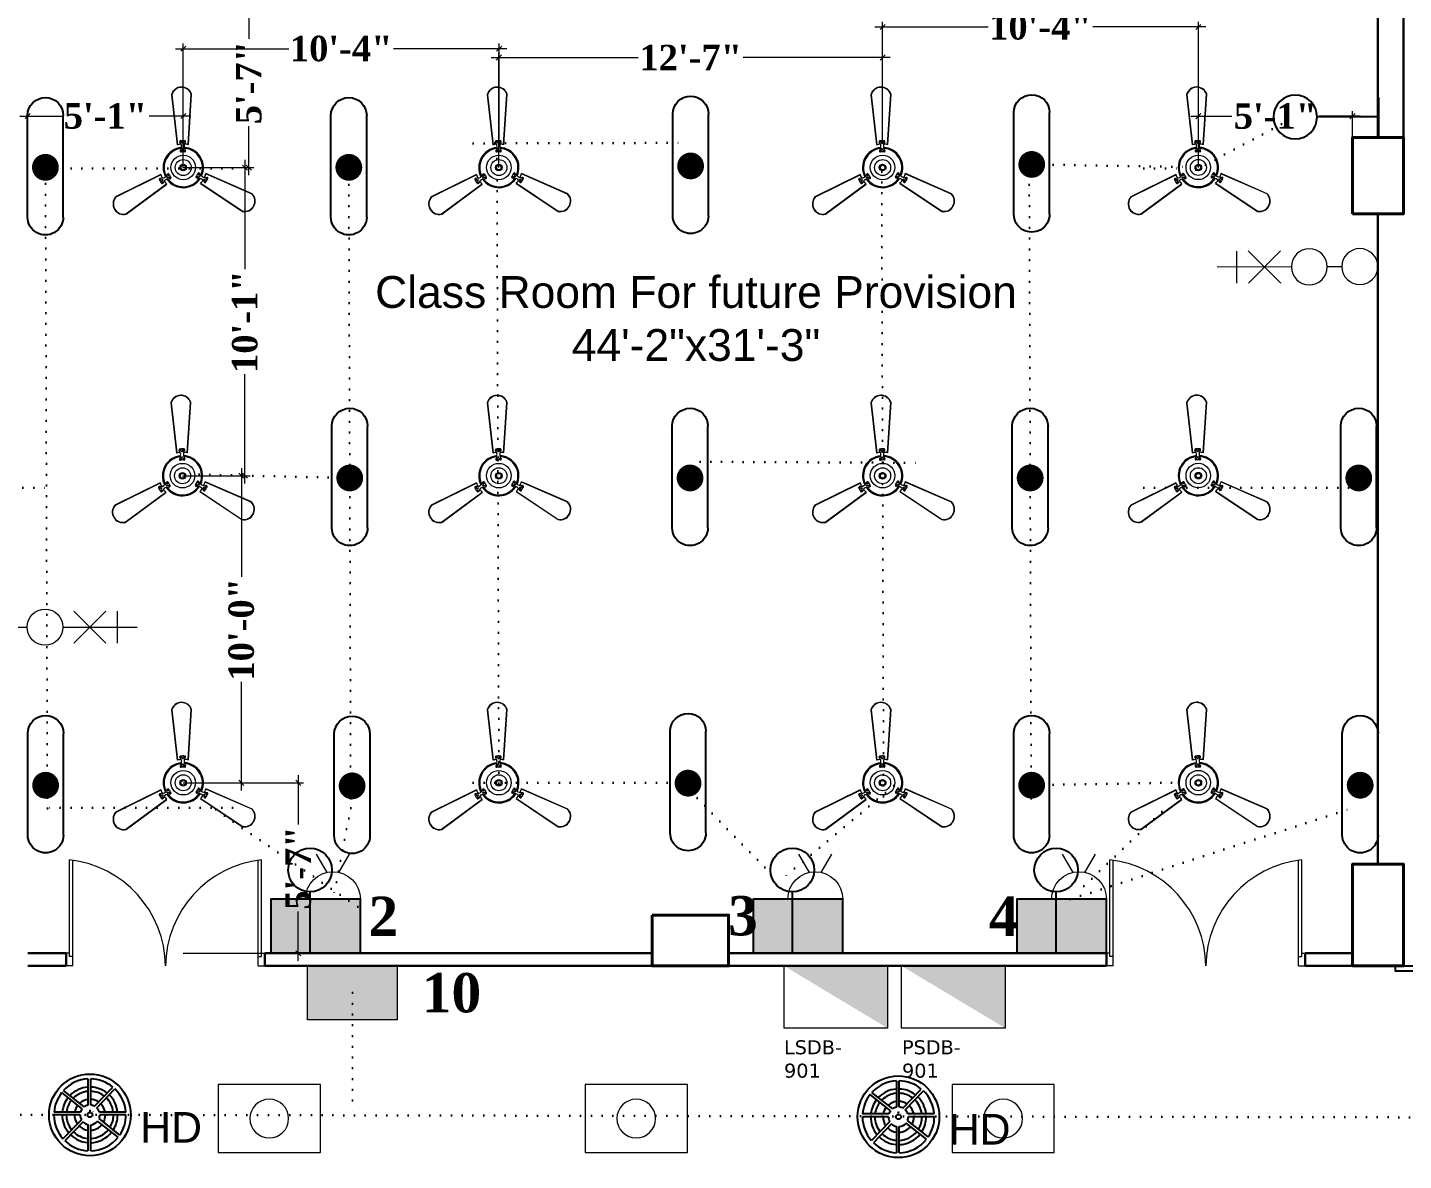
# Model space of a CAD drawing. Header units: inches. Extents: x -12 to 20935469, y -1604 to 24729220.
# Drawn here: x 20824242 to 20824782, y 24643603 to 24644047 of the extents above; entities that cross this region are included whole.
import ezdxf

# ---------------------------------------------------------------- set-up
doc = ezdxf.new("R2010")
doc.units = ezdxf.units.IN
doc.header["$LTSCALE"] = 0.03
doc.header["$MEASUREMENT"] = 0
doc.header["$PDMODE"] = 32
doc.header["$PDSIZE"] = 15
doc.linetypes.add('ACAD_ISO02W100', pattern=[15, 12, -3])
doc.linetypes.add('DOT', pattern=[0.25, 0, -0.25])
for name, color, linetype, lineweight in [('0-elect.fixture-3 fan', 200, 'Continuous', 20), ('2', 7, 'Continuous', 9), ('CL BOX', 90, 'ACAD_ISO02W100', 0), ('column', 1, 'Continuous', 40), ('Dimiention', 75, 'Continuous', 18), ('Door', 7, 'Continuous', 18), ('E-CF', 4, 'Continuous', 30), ('line', 7, 'Continuous', 9), ('Main Wall', 7, 'Continuous', 30), ('TU TEXT', 251, 'Continuous', 13)]:
    doc.layers.add(name, color=color, linetype=linetype, lineweight=lineweight)
for name, color, linetype in [('DIM TEXT 2025', 7, 'Continuous'), ('H', 154, 'Continuous'), ('heat detactor', 8, 'Continuous'), ('SB TEXT', 215, 'DOT'), ('TEXT', 7, 'Continuous'), ('w', 188, 'DOT')]:
    doc.layers.add(name, color=color, linetype=linetype)
doc.styles.add('2', font='swisscl.ttf')
doc.styles.add('RomanS', font='arial.ttf', dxfattribs={"height": 12})
doc.styles.get("Standard").update_dxf_attribs({"font": 'timesbd.ttf'})
doc.dimstyles.new('arch grid', dxfattribs={"dimtxt": 250, "dimasz": 100, "dimexe": 10, "dimexo": 10, "dimgap": 0.09, "dimtad": 0, "dimdec": 0, "dimzin": 0, "dimdsep": 46, "dimtxsty": 'Standard', "dimblk": 'DOT', "dimcen": 50, "dimdle": 50, "dimclrd": 256, "dimclre": 256, "dimadec": 0, "dimazin": 0, "dimtfac": 1, "dimtdec": 0, "dimtofl": 0, "dimtmove": 0, "dimatfit": 3, "dimldrblk": 'DOT', "dimfxl": 200, "dimfxlon": 1, "dimtolj": 1, "dimtzin": 0, "dimlwd": -1, "dimlwe": -1, "dimarcsym": 1})
doc.dimstyles.new('Standard 8', dxfattribs={"dimtxt": 7, "dimasz": 2, "dimexe": 2, "dimexo": 2, "dimgap": 2, "dimtad": 0, "dimdec": 0, "dimzin": 3, "dimdsep": 46, "dimlunit": 4, "dimtxsty": 'Standard', "dimblk": 'OBLIQUE', "dimcen": 3, "dimdle": 3, "dimclrd": 256, "dimclre": 256, "dimclrt": 256, "dimadec": 0, "dimazin": 0, "dimtfac": 1, "dimtdec": 0, "dimtix": 1, "dimtofl": 0, "dimtmove": 0, "dimatfit": 0, "dimldrblk": 'OBLIQUE', "dimfxl": 1, "dimtolj": 1, "dimtzin": 0, "dimlwd": -1, "dimlwe": -1, "dimarcsym": 0})

# ---------------------------------------------------------------- blocks, each defined once
blk = doc.blocks.new('E-CF')
at = {"layer": '0-elect.fixture-3 fan', "color": 230, "linetype": 'ByBlock', "lineweight": 13, "ltscale": 5}
for p, q in [((-1.45, 6.53), (-2.38, 20.87)), ((-1.35, 6.55), (-2.29, 20.85)), ((3.24, 20.73), (1.65, 6.48)), ((3.34, 20.73), (1.74, 6.45)), ((-19.63, -7.46), (-6.46, -1.71)), ((-19.57, -7.54), (-6.43, -1.8)), ((6.34, -2.1), (19.2, -8.44)), ((6.37, -2.01), (19.25, -8.36)), ((-4.99, -4.44), (-16.92, -12.4)), ((-4.93, -4.51), (-16.88, -12.49)), ((16.28, -13.26), (4.71, -4.73)), ((16.32, -13.17), (4.78, -4.66))]:
    blk.add_line(p, q, dxfattribs=at)
at = {"layer": '0-elect.fixture-3 fan', "color": 232, "linetype": 'ByBlock', "lineweight": 13, "ltscale": 5}
for p, q in [((-0.35, 5.43), (-0.66, 4.81)), ((-0.33, 6.68), (-0.62, 7.28)), ((-0.35, 4.97), (-0.22, 4.72)), ((-0.29, 7.46), (-0.15, 7.2)), ((-0.02, 6.87), (0.23, 7.01)), ((0.04, 5.2), (0.29, 5.33)), ((0.42, 4.9), (0.56, 4.65)), ((0.48, 7.43), (0.62, 7.18)), ((0.6, 5.41), (0.87, 4.78)), ((0.63, 6.66), (0.96, 7.25)), ((-6.08, -2.77), (-6.75, -2.79)), ((-6.68, -3.29), (-6.53, -3.05)), ((-6.31, -3.97), (-6.16, -3.73)), ((-5.94, -3.44), (-6.18, -3.29)), ((-5.62, -3.61), (-6, -4.17)), ((-4.99, -2.18), (-4.57, -1.62)), ((-4.52, -2.55), (-4.76, -2.41)), ((-4.53, -3.01), (-3.84, -2.97)), ((-4.46, -2.08), (-4.31, -1.83)), ((-4.13, -2.78), (-3.98, -2.54)), ((4.38, -3.22), (3.69, -3.14)), ((4.03, -2.81), (3.74, -2.8)), ((4.47, -2.17), (4.18, -2.17)), ((4.47, -2.63), (4.47, -2.91)), ((4.87, -2.41), (4.49, -1.83)), ((5.44, -3.87), (5.79, -4.45)), ((5.94, -3.05), (6.61, -3.1)), ((5.95, -3.42), (5.94, -3.7)), ((6.6, -3.47), (6.31, -3.46)), ((6.19, -4.13), (5.9, -4.12))]:
    blk.add_line(p, q, dxfattribs=at)
at = {"layer": '0-elect.fixture-3 fan', "color": 5, "lineweight": 13}
blk.add_line((0, 0), (0, 0), dxfattribs=at)
at = {"layer": '0-elect.fixture-3 fan', "color": 230, "linetype": 'ByBlock', "lineweight": 13, "ltscale": 5, "extrusion": (0, 0, -1)}
for centre, major_axis, start_param, end_param in [((0.46, 19.91), (-2.12, 2.12), 5.823867, 8.359631), ((0.46, 19.91), (-2.05, 2.05), 5.830329, 8.353169), ((0, 0), (-4.05, 4.05), 5.068563, 7.021343), ((0, 0), (-3.85, 3.85), 5.085186, 7.003917), ((0, 0), (4.72, 4.72), -1.003222, -0.833722), ((0, 0), (-4.05, 4.05), 0.879773, 2.832553), ((0, 0), (-3.85, 3.85), 0.896396, 2.815126), ((0, 0), (4.72, 4.72), -0.690743, -0.521244), ((0, 0), (-4.72, 4.72), 5.068843, 5.238343), ((0, 0), (4.72, 4.72), 3.185569, 3.355068), ((0, 0), (4.05, 4.05), 1.403372, 3.356151), ((0, 0), (-3.85, 3.85), 2.990791, 4.909522), ((0, 0), (4.72, 4.72), 1.403652, 1.573151), ((0, 0), (-4.72, 4.72), 2.66197, 2.831469), ((-17.47, -9.55), (-2.12, 2.12), 3.729471, 6.265236), ((-17.47, -9.55), (-2.05, 2.05), 3.735934, 6.258773), ((17, -10.35), (-2.12, 2.12), 1.635076, 4.170841), ((17, -10.35), (2.05, 2.05), 0.070743, 2.593582)]:
    blk.add_ellipse(centre, major_axis=major_axis, ratio=1, start_param=start_param, end_param=end_param, dxfattribs=at)
at = {"layer": '0-elect.fixture-3 fan', "color": 232, "linetype": 'ByBlock', "lineweight": 13, "ltscale": 5, "extrusion": (0, 0, -1)}
for centre, major_axis, start_param, end_param in [((-0.44, 4.71), (0.169, 0.169), 2.26283, 4.381754), ((-0.41, 7.39), (-0.169, 0.169), 5.038692, 7.013305), ((-0.28, 4.84), (0.101, 0.101), 3.926991, 10.210176), ((0, 0), (5.4, 5.4), -0.840677, -0.683789), ((0, 0), (3.17, 3.17), -0.878763, -0.645703), ((-0.22, 7.33), (0.101, 0.101), 3.926991, 10.210176), ((-2.18, 6.1), (-1.37, 1.37), 2.052913, 2.705807), ((0.11, 6.94), (0.101, 0.101), 3.926991, 10.210176), ((0.17, 5.27), (0.101, 0.101), 3.926991, 10.210176), ((0.49, 4.78), (0.101, 0.101), 3.926991, 10.210176), ((0.55, 7.31), (0.101, 0.101), 3.926991, 10.210176), ((2.58, 5.99), (1.46, 1.46), 3.643048, 4.257264), ((0.66, 4.68), (0.169, 0.169), 0.376965, 2.49589), ((0.75, 7.36), (-0.169, 0.169), 0.887007, 2.86162), ((-6.75, -3.02), (0.169, 0.169), 3.505001, 5.479614), ((0, 0), (-5.4, 5.4), 4.91891, 5.075797), ((-6.6, -3.17), (0.101, 0.101), 3.926991, 10.210176), ((-6.24, -3.85), (0.101, 0.101), 3.926991, 10.210176), ((-6.06, -3.36), (0.101, 0.101), 3.926991, 10.210176), ((-6.47, -0.75), (1.46, 1.46), 1.548653, 2.162869), ((-4.19, -4.93), (-1.37, 1.37), 6.241703, 6.894597), ((-4.64, -2.48), (-0.101, 0.101), 5.497787, 11.780972), ((-4.38, -1.76), (-0.169, 0.169), 6.136552, 8.255476), ((-4.38, -1.96), (-0.101, 0.101), 5.497787, 11.780972), ((-4.05, -2.66), (0.101, 0.101), 3.926991, 10.210176), ((0, 0), (-3.17, 3.17), 4.880824, 5.113884), ((-3.86, -2.73), (0.169, 0.169), 0.168435, 2.287359), ((3.72, -2.9), (0.169, 0.169), 2.471361, 4.590285), ((0, 0), (-3.17, 3.17), 2.786429, 3.019489), ((3.89, -2.81), (0.101, 0.101), 3.926991, 10.210176), ((4.29, -1.97), (-0.169, 0.169), 5.928021, 8.046946), ((4.33, -2.17), (0.101, 0.101), 3.926991, 10.210176), ((4.47, -2.77), (0.101, 0.101), 3.926991, 10.210176), ((3.89, -5.22), (-1.46, 1.46), 1.025054, 1.63927), ((6.36, -1.16), (1.37, 1.37), 2.576511, 3.229406), ((5.95, -3.56), (-0.101, 0.101), 5.497787, 11.780972), ((0, 0), (-5.4, 5.4), 2.824515, 2.981402), ((6.45, -3.47), (-0.101, 0.101), 5.497787, 11.780972), ((6.6, -3.33), (-0.169, 0.169), 0.849902, 2.824515), ((-6.19, -4.04), (0.169, 0.169), 1.373501, 3.348114), ((6, -4.32), (-0.169, 0.169), 2.981402, 4.956015), ((6.05, -4.13), (0.101, 0.101), 3.926991, 10.210176)]:
    blk.add_ellipse(centre, major_axis=major_axis, ratio=1, start_param=start_param, end_param=end_param, dxfattribs=at)
at = {"layer": '0-elect.fixture-3 fan', "linetype": 'ByBlock', "lineweight": 13, "ltscale": 5, "extrusion": (0, 0, -1)}
blk.add_ellipse((0.01, 0.03), major_axis=(-2.47, 2.47), ratio=1, start_param=5.497787, end_param=11.780972, dxfattribs=at)
at = {"layer": '0-elect.fixture-3 fan', "color": 200, "linetype": 'ByBlock', "lineweight": 13, "ltscale": 5, "extrusion": (0, 0, -1)}
blk.add_ellipse((0, 0), major_axis=(-1.61, 1.61), ratio=1, start_param=5.497787, end_param=11.780972, dxfattribs=at)
at = {"layer": '0-elect.fixture-3 fan', "color": 190, "linetype": 'ByBlock', "lineweight": 13, "ltscale": 5, "extrusion": (0, 0, -1)}
for major_axis, start_param, end_param in [((0.666, 0.666), 3.926991, 10.210176), ((-0.461, 0.461), 5.497787, 11.780972)]:
    blk.add_ellipse((0, 0), major_axis=major_axis, ratio=1, start_param=start_param, end_param=end_param, dxfattribs=at)
blk = doc.blocks.new('FDDF')
at = {"layer": 'line', "color": 6, "linetype": 'Continuous', "lineweight": 25, "ltscale": 50}
for p, q in [((7351582.6, 3307777.3), (7351582.6, 3307351.8)), ((7351732.3, 3307777.3), (7351732.3, 3307351.8))]:
    blk.add_line(p, q, dxfattribs=at)
at = {"layer": 'line', "color": 6, "linetype": 'Continuous', "lineweight": 40, "ltscale": 50, "const_width": 56.1}
blk.add_lwpolyline([(7351657.4, 3307596.9, 1), (7351657.4, 3307540.8, 1)], format="xyb", close=True, dxfattribs=at)
at = {"layer": 'line', "color": 6, "linetype": 'Continuous', "lineweight": 25, "ltscale": 50}
for centre, start, end in [((7351657.4, 3307777.3), 0, 180), ((7351657.4, 3307351.8), 180, 0)]:
    blk.add_arc(centre, 74.8, start, end, dxfattribs=at)
blk = doc.blocks.new('_Oblique')
at = {"color": 0, "linetype": 'ByBlock', "lineweight": -2}
blk.add_line((-0.5, -0.5), (0.5, 0.5), dxfattribs=at)
blk = doc.blocks.new('*D277')
at = {"layer": 'Defpoints', "color": 0, "transparency": 16777216}
for p in [(20824426.84, 24644038.74), (20824426.84, 24644001.68), (20824302.87, 24643992.11)]:
    blk.add_point(p, dxfattribs=at)
at = {"layer": 'DIM TEXT 2025', "lineweight": 0, "transparency": 16777216}
for p, q in [((20824302.87, 24643992.11), (20824302.87, 24644040.74)), ((20824426.84, 24644001.68), (20824426.84, 24644040.74)), ((20824299.87, 24644038.74), (20824344.27, 24644038.74)), ((20824429.84, 24644038.74), (20824385.43, 24644038.74))]:
    blk.add_line(p, q, dxfattribs=at)
at = {"layer": 'DIM TEXT 2025', "lineweight": 0, "transparency": 16777216, "xscale": 2, "yscale": 2, "zscale": 2, "rotation": 180}
blk.add_blockref('_Oblique', (20824302.87, 24644038.74), dxfattribs=at)
at = {"layer": 'DIM TEXT 2025', "lineweight": 0, "transparency": 16777216, "xscale": 2, "yscale": 2, "zscale": 2}
blk.add_blockref('_Oblique', (20824426.84, 24644038.74), dxfattribs=at)
at = {"layer": 'DIM TEXT 2025', "lineweight": 0, "transparency": 16777216, "insert": (20824364.85, 24644038.74), "char_height": 10, "attachment_point": 5}
blk.add_mtext('\\A1;10\'-4"', dxfattribs=at)
blk = doc.blocks.new('*D278')
at = {"layer": 'Defpoints', "color": 0, "transparency": 16777216}
for p in [(20824577.32, 24644035.27), (20824577.32, 24644001.68), (20824426.72, 24643992.11)]:
    blk.add_point(p, dxfattribs=at)
at = {"layer": 'DIM TEXT 2025', "lineweight": 0, "transparency": 16777216}
for p, q in [((20824423.72, 24644035.27), (20824481.44, 24644035.27)), ((20824426.72, 24643992.11), (20824426.72, 24644037.27)), ((20824580.32, 24644035.27), (20824522.6, 24644035.27)), ((20824577.32, 24644001.68), (20824577.32, 24644037.27))]:
    blk.add_line(p, q, dxfattribs=at)
at = {"layer": 'DIM TEXT 2025', "lineweight": 0, "transparency": 16777216, "xscale": 2, "yscale": 2, "zscale": 2, "rotation": 180}
blk.add_blockref('_Oblique', (20824426.72, 24644035.27), dxfattribs=at)
at = {"layer": 'DIM TEXT 2025', "lineweight": 0, "transparency": 16777216, "xscale": 2, "yscale": 2, "zscale": 2}
blk.add_blockref('_Oblique', (20824577.32, 24644035.27), dxfattribs=at)
at = {"layer": 'DIM TEXT 2025', "lineweight": 0, "transparency": 16777216, "insert": (20824502.02, 24644035.27), "char_height": 10, "attachment_point": 5}
blk.add_mtext('\\A1;12\'-7"', dxfattribs=at)
blk = doc.blocks.new('*D279')
at = {"layer": 'Defpoints', "color": 0, "transparency": 16777216}
for p in [(20824701.21, 24644047.25), (20824577.32, 24644001.68), (20824701.21, 24643992.14)]:
    blk.add_point(p, dxfattribs=at)
at = {"layer": 'DIM TEXT 2025', "lineweight": 0, "transparency": 16777216}
for p, q in [((20824574.32, 24644047.25), (20824618.69, 24644047.25)), ((20824577.32, 24644001.68), (20824577.32, 24644049.25)), ((20824704.21, 24644047.25), (20824659.84, 24644047.25)), ((20824701.21, 24643992.14), (20824701.21, 24644049.25))]:
    blk.add_line(p, q, dxfattribs=at)
at = {"layer": 'DIM TEXT 2025', "lineweight": 0, "transparency": 16777216, "xscale": 2, "yscale": 2, "zscale": 2, "rotation": 180}
blk.add_blockref('_Oblique', (20824577.32, 24644047.25), dxfattribs=at)
at = {"layer": 'DIM TEXT 2025', "lineweight": 0, "transparency": 16777216, "xscale": 2, "yscale": 2, "zscale": 2}
blk.add_blockref('_Oblique', (20824701.21, 24644047.25), dxfattribs=at)
at = {"layer": 'DIM TEXT 2025', "lineweight": 0, "transparency": 16777216, "insert": (20824639.26, 24644047.25), "char_height": 10, "attachment_point": 5}
blk.add_mtext('\\A1;10\'-4"', dxfattribs=at)
blk = doc.blocks.new('*D107')
at = {"layer": 'Defpoints', "color": 0, "transparency": 16777216}
for p in [(20824761.71, 24644012.26), (20824701.21, 24644001.71), (20824761.71, 24644001.71)]:
    blk.add_point(p, dxfattribs=at)
at = {"layer": 'DIM TEXT 2025', "lineweight": 0, "transparency": 16777216}
for p, q in [((20824701.21, 24644001.71), (20824701.21, 24644014.26)), ((20824761.71, 24644001.71), (20824761.71, 24644014.26)), ((20824698.21, 24644012.26), (20824714.34, 24644012.26)), ((20824764.71, 24644012.26), (20824748.57, 24644012.26))]:
    blk.add_line(p, q, dxfattribs=at)
at = {"layer": 'DIM TEXT 2025', "lineweight": 0, "transparency": 16777216, "xscale": 2, "yscale": 2, "zscale": 2, "rotation": 180}
blk.add_blockref('_Oblique', (20824701.21, 24644012.26), dxfattribs=at)
at = {"layer": 'DIM TEXT 2025', "lineweight": 0, "transparency": 16777216, "xscale": 2, "yscale": 2, "zscale": 2}
blk.add_blockref('_Oblique', (20824761.71, 24644012.26), dxfattribs=at)
at = {"layer": 'DIM TEXT 2025', "lineweight": 0, "transparency": 16777216, "insert": (20824731.46, 24644012.26), "char_height": 10, "attachment_point": 5}
blk.add_mtext('\\A1;5\'-1"', dxfattribs=at)
blk = doc.blocks.new('*D280')
at = {"layer": 'Defpoints', "color": 0, "transparency": 16777216}
for p in [(20824241.77, 24644012.31), (20824302.87, 24644001.68), (20824241.77, 24643992.61)]:
    blk.add_point(p, dxfattribs=at)
at = {"layer": 'DIM TEXT 2025', "lineweight": 0, "transparency": 16777216}
for p, q in [((20824241.77, 24643992.61), (20824241.77, 24644014.31)), ((20824302.87, 24644001.68), (20824302.87, 24644014.31)), ((20824238.77, 24644012.31), (20824255.2, 24644012.31)), ((20824305.87, 24644012.31), (20824289.43, 24644012.31))]:
    blk.add_line(p, q, dxfattribs=at)
at = {"layer": 'DIM TEXT 2025', "lineweight": 0, "transparency": 16777216, "xscale": 2, "yscale": 2, "zscale": 2, "rotation": 180}
blk.add_blockref('_Oblique', (20824241.77, 24644012.31), dxfattribs=at)
at = {"layer": 'DIM TEXT 2025', "lineweight": 0, "transparency": 16777216, "xscale": 2, "yscale": 2, "zscale": 2}
blk.add_blockref('_Oblique', (20824302.87, 24644012.31), dxfattribs=at)
at = {"layer": 'DIM TEXT 2025', "lineweight": 0, "transparency": 16777216, "insert": (20824272.32, 24644012.31), "char_height": 10, "attachment_point": 5}
blk.add_mtext('\\A1;5\'-1"', dxfattribs=at)
blk = doc.blocks.new('*D316')
at = {"layer": 'Defpoints', "color": 0, "transparency": 16777216}
for p in [(20824302.71, 24643992.11), (20824302.58, 24643871.22), (20824327.06, 24643871.22)]:
    blk.add_point(p, dxfattribs=at)
at = {"layer": 'DIM TEXT 2025', "lineweight": 0, "transparency": 16777216}
for p, q in [((20824302.71, 24643992.11), (20824329.06, 24643992.11)), ((20824327.06, 24643995.11), (20824327.06, 24643952.24)), ((20824327.06, 24643868.22), (20824327.06, 24643911.09)), ((20824302.58, 24643871.22), (20824329.06, 24643871.22))]:
    blk.add_line(p, q, dxfattribs=at)
at = {"layer": 'DIM TEXT 2025', "lineweight": 0, "transparency": 16777216, "xscale": 2, "yscale": 2, "zscale": 2}
for p, rotation in [((20824327.06, 24643992.11), 90), ((20824327.06, 24643871.22), 270)]:
    blk.add_blockref('_Oblique', p, dxfattribs=dict(at, rotation=rotation))
at = {"layer": 'DIM TEXT 2025', "lineweight": 0, "transparency": 16777216, "insert": (20824327.06, 24643931.67), "char_height": 10, "attachment_point": 5, "rotation": 90}
blk.add_mtext('\\A1;10\'-1"', dxfattribs=at)
blk = doc.blocks.new('*D317')
at = {"layer": 'Defpoints', "color": 0, "transparency": 16777216}
for p in [(20824302.58, 24643871.22), (20824302.87, 24643750.77), (20824325.66, 24643750.77)]:
    blk.add_point(p, dxfattribs=at)
at = {"layer": 'DIM TEXT 2025', "lineweight": 0, "transparency": 16777216}
for p, q in [((20824325.66, 24643874.22), (20824325.66, 24643831.57)), ((20824302.58, 24643871.22), (20824327.66, 24643871.22)), ((20824325.66, 24643747.77), (20824325.66, 24643790.42)), ((20824302.87, 24643750.77), (20824327.66, 24643750.77))]:
    blk.add_line(p, q, dxfattribs=at)
at = {"layer": 'DIM TEXT 2025', "lineweight": 0, "transparency": 16777216, "xscale": 2, "yscale": 2, "zscale": 2}
for p, rotation in [((20824325.66, 24643871.22), 90), ((20824325.66, 24643750.77), 270)]:
    blk.add_blockref('_Oblique', p, dxfattribs=dict(at, rotation=rotation))
at = {"layer": 'DIM TEXT 2025', "lineweight": 0, "transparency": 16777216, "insert": (20824325.66, 24643810.99), "char_height": 10, "attachment_point": 5, "rotation": 90}
blk.add_mtext('\\A1;10\'-0"', dxfattribs=at)
blk = doc.blocks.new('*D237')
at = {"layer": 'Defpoints', "color": 0, "transparency": 16777216}
for p in [(20824302.85, 24644058.76), (20824328.6, 24644058.76), (20824302.71, 24643992.11)]:
    blk.add_point(p, dxfattribs=at)
at = {"layer": 'DIM TEXT 2025', "lineweight": 0, "transparency": 16777216}
for p, q in [((20824302.85, 24644058.76), (20824330.6, 24644058.76)), ((20824328.6, 24644061.76), (20824328.6, 24644042.55)), ((20824328.6, 24643989.11), (20824328.6, 24644008.32)), ((20824302.71, 24643992.11), (20824330.6, 24643992.11))]:
    blk.add_line(p, q, dxfattribs=at)
at = {"layer": 'DIM TEXT 2025', "lineweight": 0, "transparency": 16777216, "xscale": 2, "yscale": 2, "zscale": 2}
for p, rotation in [((20824328.6, 24644058.76), 90), ((20824328.6, 24643992.11), 270)]:
    blk.add_blockref('_Oblique', p, dxfattribs=dict(at, rotation=rotation))
at = {"layer": 'DIM TEXT 2025', "lineweight": 0, "transparency": 16777216, "insert": (20824328.6, 24644025.44), "char_height": 10, "attachment_point": 5, "rotation": 90}
blk.add_mtext('\\A1;5\'-7"', dxfattribs=at)
blk = doc.blocks.new('*D238')
at = {"layer": 'Defpoints', "color": 0, "transparency": 16777216}
for p in [(20824302.87, 24643750.77), (20824302.87, 24643683.92), (20824348.01, 24643683.92)]:
    blk.add_point(p, dxfattribs=at)
at = {"layer": 'DIM TEXT 2025', "lineweight": 0, "transparency": 16777216}
for p, q in [((20824302.87, 24643750.77), (20824350.01, 24643750.77)), ((20824348.01, 24643753.77), (20824348.01, 24643734.46)), ((20824348.01, 24643680.92), (20824348.01, 24643700.23)), ((20824302.87, 24643683.92), (20824350.01, 24643683.92))]:
    blk.add_line(p, q, dxfattribs=at)
at = {"layer": 'DIM TEXT 2025', "lineweight": 0, "transparency": 16777216, "xscale": 2, "yscale": 2, "zscale": 2}
for p, rotation in [((20824348.01, 24643750.77), 90), ((20824348.01, 24643683.92), 270)]:
    blk.add_blockref('_Oblique', p, dxfattribs=dict(at, rotation=rotation))
at = {"layer": 'DIM TEXT 2025', "lineweight": 0, "transparency": 16777216, "insert": (20824348.01, 24643717.34), "char_height": 10, "attachment_point": 5, "rotation": 90}
blk.add_mtext('\\A1;5\'-7"', dxfattribs=at)
blk = doc.blocks.new('bulb')
at = {"layer": 'line', "color": 4, "lineweight": 25, "ltscale": 50}
for p, q in [((20823168.7, 24658803.9), (20823168.7, 24658777.61)), ((20823168.7, 24658790.76), (20823209.88, 24658790.76))]:
    blk.add_line(p, q, dxfattribs=at)
blk.add_circle((20823224.56, 24658790.76), 14.68, dxfattribs=at)
blk = doc.blocks.new('fgftrfteter')
at = {"layer": 'Dimiention', "color": 4, "ltscale": 50}
for p, q in [((4580895, 2288123), (4580808, 2288269)), ((4580989, 2288123), (4581076, 2288269)), ((4580720, 2287906), (4581164, 2287906))]:
    blk.add_line(p, q, dxfattribs=at)
blk.add_arc((4580942, 2287906), 222, 0, 180, dxfattribs=at)
blk = doc.blocks.new('2PIN')
at = {"layer": 'H', "true_color": 0x000000, "transparency": 33554567}
h = blk.add_hatch(color=18, dxfattribs=at)
h.dxf.hatch_style = 1
h.paths.add_polyline_path([(20823026.99, 24658981.16), (20822972.29, 24658981.16), (20822972.29, 24658948.3), (20823026.99, 24658948.3)])
blk.add_lwpolyline([(20822972.29, 24658981.16), (20823026.99, 24658981.16), (20823026.99, 24658948.3), (20822972.29, 24658948.3)], close=True)
at = {"layer": '2', "color": 6, "lineweight": 25, "transparency": 33554648, "xscale": 0.07559514081214198, "yscale": 0.07559514081214198, "zscale": 0.07559514081214198}
blk.add_blockref('fgftrfteter', (20476692.14, 24486026.62), dxfattribs=at)
blk = doc.blocks.new('GGGFGFG')
at = {"layer": 'line', "color": 4, "ltscale": 50}
for p, q in [((7356688.2, 3293208.1), (7357003, 3293208.1)), ((7356688.2, 3292998.4), (7356688.2, 3293208.1)), ((7357003, 3293208.1), (7357003, 3292998.4)), ((7357003, 3292998.4), (7356688.2, 3292998.4))]:
    blk.add_line(p, q, dxfattribs=at)
blk.add_circle((7356845.6, 3293103.2), 59.6, dxfattribs=at)
blk = doc.blocks.new('U7TYT')
at = {"layer": 'Dimiention', "ltscale": 50, "transparency": 33554590}
h = blk.add_hatch(color=253, dxfattribs=at)
h.dxf.hatch_style = 1
h.paths.add_polyline_path([(7347319.5, 3290479.6), (7346977, 3290273.9), (7347319.5, 3290273.9)])
at = {"layer": 'Dimiention', "color": 4, "ltscale": 50}
blk.add_lwpolyline([(7347319.5, 3290273.9), (7347319.5, 3290479.6), (7346977, 3290479.6), (7346977, 3290273.9)], close=True, dxfattribs=at)
blk = doc.blocks.new('JUJUJUKIII')
at = {"layer": 'H', "ltscale": 50, "true_color": 0x999999, "transparency": 33554556}
h = blk.add_hatch(color=253, dxfattribs=at)
h.dxf.hatch_style = 1
h.paths.add_polyline_path([(7363219.9, 3291034.2), (7363425.7, 3291034.2), (7363425.7, 3291376.7), (7363219.9, 3291376.7)])
at = {"layer": 'Dimiention', "color": 4, "ltscale": 50}
blk.add_lwpolyline([(7363219.9, 3291034.2), (7363425.7, 3291034.2), (7363425.7, 3291376.7), (7363219.9, 3291376.7)], close=True, dxfattribs=at)
blk = doc.blocks.new('gy')
at = {"layer": 'Dimiention', "color": 18, "ltscale": 50, "true_color": 0x000000}
for p, q in [((3543686.26, 5183217.13), (3543686.26, 5183211.14)), ((3543688.4, 5183217.13), (3543694.39, 5183211.14)), ((3543694.39, 5183217.13), (3543688.4, 5183211.14)), ((3543696.38, 5183214.14), (3543682.58, 5183214.14)), ((3543705.77, 5183214.14), (3543703.06, 5183214.14))]:
    blk.add_line(p, q, dxfattribs=at)
for centre in [(3543699.72, 5183214.14), (3543709.11, 5183214.14)]:
    blk.add_circle(centre, 3.34, dxfattribs=at)
blk = doc.blocks.new('heat detaCTOR')
for p, q in [((20826806.99, 24664335.71), (20826806.99, 24664325.41)), ((20826808.1, 24664325.48), (20826808.1, 24664335.73)), ((20826809.56, 24664325.06), (20826816.75, 24664332.51)), ((20826804.72, 24664323.99), (20826796.69, 24664330.35)), ((20826805.53, 24664324.77), (20826797.4, 24664331.19)), ((20826810.46, 24664324.4), (20826817.58, 24664331.78)), ((20826803.91, 24664321.62), (20826793.66, 24664321.62)), ((20826804.07, 24664322.73), (20826793.7, 24664322.73)), ((20826821.85, 24664322.73), (20826811.48, 24664322.73)), ((20826821.9, 24664321.62), (20826811.65, 24664321.62)), ((20826804.41, 24664319.72), (20826797.2, 24664312.27)), ((20826805.09, 24664318.84), (20826797.97, 24664311.46)), ((20826806.99, 24664317.83), (20826806.99, 24664307.52)), ((20826808.1, 24664307.5), (20826808.1, 24664317.77)), ((20826818.83, 24664312.83), (20826810.79, 24664319.19)), ((20826819.48, 24664313.72), (20826811.36, 24664320.16))]:
    blk.add_line(p, q)
at = {"layer": 'heat detactor'}
for radius in [16.02, 0.961]:
    blk.add_circle((20826807.78, 24664321.62), radius, dxfattribs=at)
at = {"layer": 'heat detactor', "ltscale": 50}
for radius, start, end in [(14.12, 93.1805, 137.2895), (14.12, 50.5228, 88.685), (14.12, 141.7875, 175.4795), (9.26, 141.9072, 172.3309), (9.26, 95.4082, 134.2403), (6.08, 97.3867, 131.5175), (6.08, 56.4828, 86.9346), (9.26, 53.6686, 87.7533), (9.26, 7.6691, 45.9996), (14.12, 4.5205, 46.0244), (14.12, 179.9779, 221.5042), (9.26, 180, 218.3584), (6.08, 180, 215.5442), (6.08, 142.0004, 169.5114), (3.87, 180, 209.4431), (3.87, 142.2004, 163.3657), (3.87, 101.6639, 125.5893), (1.65, 78.6551, 101.3184), (3.87, 62.6166, 85.1763), (1.65, 42.0404, 45.9436), (3.87, 16.6343, 45.9836), (3.87, 337.7128, 0), (6.08, 10.4886, 45.9945), (6.08, 331.7846, 0), (9.26, 329.0619, 0), (14.12, 326.0126, 0.0221), (6.08, 226.0325, 262.6133), (3.87, 226.0434, 258.3361), (3.87, 274.8237, 321.1017), (6.08, 273.0654, 321.3017), (14.12, 226.0026, 266.8195), (9.26, 226.0274, 264.5918), (14.12, 271.315, 321.5146), (9.26, 272.2467, 321.395)]:
    blk.add_arc((20826807.78, 24664321.62), radius, start, end, dxfattribs=at)
at = {"layer": 'heat detactor'}
for start, end in [(94.5899, 135.3638), (52.5077, 88.0926), (141.8685, 173.4939), (6.5061, 46.0017), (180, 219.5193), (327.9383, 0), (226.0253, 265.4101), (271.9074, 321.4336)]:
    blk.add_arc((20826807.78, 24664321.62), 10.91, start, end, dxfattribs=at)
at = {"insert": (20826827.55, 24664322.73), "char_height": 12, "attachment_point": 1, "style": 'RomanS'}
blk.add_mtext_dynamic_manual_height_columns('HD', width=23.193, gutter_width=60, heights=[0], dxfattribs=at)
blk = doc.blocks.new('*D363')
at = {"ltscale": 50, "transparency": 16777216}
for p, q in [((3479.24, 24649574.13), (3479.24, 24649400.75)), ((3479.42, 24649524.13), (3469.24, 24649524.13)), ((3479.42, 24649400.75), (3469.24, 24649400.75)), ((3479.24, 24649400.75), (3479.24, 8350.74))]:
    blk.add_line(p, q, dxfattribs=at)
at = {"layer": 'Defpoints', "color": 0, "ltscale": 50, "transparency": 16777216}
for p in [(20846678.15, 24649524.13), (3479.24, 24649400.75), (20846678.15, 24649400.75)]:
    blk.add_point(p, dxfattribs=at)
at = {"ltscale": 50, "transparency": 16777216, "xscale": 100, "yscale": 100, "zscale": 100}
for p, rotation in [((3479.24, 24649524.13), 90), ((3479.24, 24649400.75), 270)]:
    blk.add_blockref('_Oblique', p, dxfattribs=dict(at, rotation=rotation))
at = {"color": 0, "ltscale": 50, "transparency": 16777216, "insert": (3479.24, 3397.61), "char_height": 250, "attachment_point": 5, "rotation": 90}
blk.add_mtext('\\A1;{\\H8.57143x;300mm}', dxfattribs=at)
blk = doc.blocks.new('_Dot')
at = {"color": 0, "linetype": 'ByBlock', "lineweight": -2}
blk.add_line((-0.5, 0), (-1, 0), dxfattribs=at)
at = {"color": 0, "linetype": 'ByBlock', "const_width": 0.5}
blk.add_lwpolyline([(-0.25, 0, 1), (0.25, 0, 1)], format="xyb", close=True, dxfattribs=at)

msp = doc.modelspace()

# ---------------------------------------------------------------- linework, layer by layer
for p, q in [((20824665.14, 24643681.45), (20824665.14, 24643678.95)), ((20824743.14, 24643681.45), (20824743.14, 24643678.95))]:
    msp.add_line(p, q)
msp.add_lwpolyline([(20824778.64, 24643678.91), (20824857.93, 24643678.91), (20824857.93, 24643676.91), (20824778.64, 24643676.91)], close=True)
at = {"layer": 'column', "lineweight": 40, "ltscale": 20}
for points in [[(20824761.71, 24643973.95), (20824781.71, 24643973.95), (20824781.71, 24644003.95), (20824761.71, 24644003.95)], [(20824761.71, 24643678.91), (20824781.71, 24643678.91), (20824781.71, 24643718.91), (20824761.71, 24643718.91)], [(20824486.88, 24643698.91), (20824486.88, 24643678.91), (20824516.86, 24643678.91), (20824516.86, 24643698.91)]]:
    msp.add_lwpolyline(points, close=True, dxfattribs=at)
at = {"layer": 'Door'}
for p, q in [((20824258.17, 24643682.65), (20824258.17, 24643720.53)), ((20824259.47, 24643678.93), (20824259.47, 24643720.51)), ((20824332.27, 24643678.93), (20824332.27, 24643720.51)), ((20824333.57, 24643682.65), (20824333.57, 24643720.53)), ((20824666.44, 24643682.66), (20824666.44, 24643720.55)), ((20824667.74, 24643678.95), (20824667.74, 24643720.52)), ((20824740.54, 24643678.95), (20824740.54, 24643720.52)), ((20824741.84, 24643682.66), (20824741.84, 24643720.55)), ((20824258.17, 24643683.95), (20824256.87, 24643683.95)), ((20824333.57, 24643683.95), (20824334.87, 24643683.95)), ((20824666.44, 24643683.96), (20824665.14, 24643683.96)), ((20824741.84, 24643683.96), (20824743.14, 24643683.96)), ((20824259.47, 24643678.93), (20824256.87, 24643678.93)), ((20824259.47, 24643682.65), (20824258.17, 24643682.65)), ((20824332.27, 24643682.65), (20824333.57, 24643682.65)), ((20824332.27, 24643678.93), (20824334.87, 24643678.93)), ((20824667.74, 24643678.95), (20824665.14, 24643678.95)), ((20824667.74, 24643682.66), (20824666.44, 24643682.66)), ((20824740.54, 24643682.66), (20824741.84, 24643682.66)), ((20824740.54, 24643678.95), (20824743.14, 24643678.95))]:
    msp.add_line(p, q, dxfattribs=at)
for centre, start, end in [((20824253.59, 24643678.5), 0.5906, 83.7783), ((20824338.15, 24643678.5), 96.2217, 179.4094), ((20824661.85, 24643678.51), 0.5906, 83.7783), ((20824746.42, 24643678.51), 96.2217, 179.4094)]:
    msp.add_arc(centre, 42.28, start, end, dxfattribs=at)
at = {"layer": 'Main Wall', "lineweight": 30}
for p, q in [((20824771.71, 24644003.95), (20824771.71, 24644068.79)), ((20824781.71, 24644003.95), (20824781.71, 24644068.79)), ((20824771.71, 24644022.8), (20824771.73, 24644022.8)), ((20824771.71, 24644016.8), (20824771.73, 24644016.8)), ((20824771.71, 24643718.91), (20824771.71, 24643973.95)), ((20824241.87, 24643683.93), (20824256.87, 24643683.93)), ((20824256.87, 24643683.93), (20824256.87, 24643678.93)), ((20824486.88, 24643683.95), (20824334.87, 24643683.95)), ((20824334.87, 24643683.95), (20824334.87, 24643678.95)), ((20824516.86, 24643683.95), (20824665.14, 24643683.95)), ((20824665.14, 24643678.95), (20824665.14, 24643683.95)), ((20824743.14, 24643678.95), (20824743.14, 24643683.95)), ((20824743.14, 24643683.95), (20824761.71, 24643683.95)), ((20824256.87, 24643678.93), (20824241.87, 24643678.93)), ((20824486.88, 24643678.95), (20824334.87, 24643678.95)), ((20824516.86, 24643678.95), (20824665.14, 24643678.95)), ((20824743.14, 24643678.95), (20824761.71, 24643678.95))]:
    msp.add_line(p, q, dxfattribs=at)
at = {"layer": 'w', "linetype": 'DOT', "lineweight": 30, "ltscale": 550, "transparency": 33554661}
for p, q in [((20824700.29, 24643991.23), (20824739.24, 24644011.96)), ((20824416.69, 24644001.6), (20824498.68, 24644001.78)), ((20824426.73, 24643750.48), (20824425.95, 24644002.06)), ((20824249.56, 24643740.63), (20824248.78, 24643992.21)), ((20824322.22, 24643991.75), (20824251.79, 24643991.75)), ((20824368.59, 24643744.55), (20824367.81, 24643996.13)), ((20824577.71, 24643745.44), (20824576.93, 24643997.02)), ((20824635.61, 24643744.55), (20824634.83, 24643996.13)), ((20824635.84, 24643993.33), (20824698.92, 24643992.3)), ((20824679.84, 24643991.75), (20824693.86, 24643991.75)), ((20824505.69, 24643876.68), (20824590.7, 24643876.29)), ((20824368.2, 24643870.34), (20824301.95, 24643871.86)), ((20824235.75, 24643866.43), (20824251.8, 24643866.43)), ((20824679.84, 24643866.43), (20824767.88, 24643866.43)), ((20824416.69, 24643750.81), (20824498.68, 24643750.79)), ((20824498.68, 24643750.79), (20824536.53, 24643711.92)), ((20824581.69, 24643749.59), (20824536.53, 24643711.92)), ((20824635.79, 24643749.82), (20824698.92, 24643750.96)), ((20824322.22, 24643740.95), (20824246.54, 24643740.95)), ((20824371.38, 24643702.07), (20824314.31, 24643740.99)), ((20824368.6, 24643740.87), (20824361.62, 24643705.08)), ((20824650.97, 24643705.07), (20824760.8, 24643740.58)), ((20824686.85, 24643739.42), (20824650.97, 24643705.07)), ((20824369.3, 24643668.35), (20824369.21, 24643620.32)), ((20824192.61, 24643620.65), (20825039.7, 24643619.05))]:
    msp.add_line(p, q, dxfattribs=at)

# ---------------------------------------------------------------- block references
at = {"transparency": 33554457, "xscale": -0.5837749611745884, "yscale": 0.5837749611745884, "zscale": 0.5837749611745884}
msp.add_blockref('bulb', (32980816.35, 10248827.35), dxfattribs=at)
for name, p, xscale, yscale, zscale, rotation in [('2PIN', (34212893.72, 8788749.91), -0.6429687876420657, 0.6429687876420657, 0.6429687876420657, 2.205941029842506e-07), ('bulb', (35219537.26, 12487639.45), 0.5837749611745884, 0.5837749611745884, 0.5837749611745884, 90.00000004090228), ('2PIN', (34213083, 8788749.9), -0.6429687876420657, 0.6429687876420657, 0.6429687876420657, 2.205941029842506e-07), ('bulb', (35219726.53, 12487639.45), 0.5837749611745884, 0.5837749611745884, 0.5837749611745884, 90.00000004090228), ('2PIN', (34213186.5, 8788749.9), -0.6429687876420657, 0.6429687876420657, 0.6429687876420657, 2.205941029842506e-07), ('bulb', (35219830.04, 12487639.45), 0.5837749611745884, 0.5837749611745884, 0.5837749611745884, 90.00000004090228)]:
    msp.add_blockref(name, p, dxfattribs=dict(xscale=xscale, yscale=yscale, zscale=zscale, rotation=rotation))
at = {"layer": 'CL BOX', "color": 5, "transparency": 33554457, "xscale": -0.127552882082143, "yscale": 0.127552882082143, "zscale": 0.127552882082143, "rotation": 359.9998993550784}
for p in [(21762722.74, 24223572.61), (21762866.74, 24223572.61), (21763010.74, 24223572.61)]:
    msp.add_blockref('GGGFGFG', p, dxfattribs=at)
at = {"layer": 'Dimiention', "yscale": 2.112111447955701, "zscale": 2.112111447955701}
for p, xscale, rotation in [((13291782.34, 35558318.32), -2.112111447955701, 180.2530314648363), ((28308937.36, 35591337.75), 2.112111447955701, 180)]:
    msp.add_blockref('gy', p, dxfattribs=dict(at, xscale=xscale, rotation=rotation))
at = {"layer": 'E-CF', "xscale": -1.378879578969062, "yscale": 1.378879578969062, "zscale": 1.378879578969062}
for p in [(20824302.87, 24643992.11), (20824426.72, 24643992.11), (20824577.32, 24643992.11), (20824701.21, 24643992.14), (20824302.58, 24643871.22), (20824426.72, 24643871.22), (20824577.32, 24643871.22), (20824701.21, 24643871.25), (20824302.87, 24643750.77), (20824426.72, 24643750.77), (20824577.32, 24643750.77), (20824701.21, 24643750.79)]:
    msp.add_blockref('E-CF', p, dxfattribs=at)
at = {"layer": 'heat detactor'}
for p in [(-2541.54, -20701.11), (-2224.26, -20701.87)]:
    msp.add_blockref('heat detaCTOR', p, dxfattribs=at)
at = {"layer": 'line', "color": 5}
for name, p, xscale, yscale, zscale, rotation in [('FDDF', (20135422.98, 24953900.38), -0.09369666655797602, 0.09369666655797602, 0.09369666655797602, 179.9999999896241), ('FDDF', (20135542.04, 24953900.38), -0.09369666655797602, 0.09369666655797602, 0.09369666655797602, 179.9999999896241), ('FDDF', (20135676.17, 24953900.93), -0.09369666655797602, 0.09369666655797602, 0.09369666655797602, 179.9999999896241), ('FDDF', (20135810.04, 24953901.51), -0.09369666655797602, 0.09369666655797602, 0.09369666655797602, 179.9999999896241), ('FDDF', (20135542.41, 24953778.52), -0.09369666655797602, 0.09369666655797602, 0.09369666655797602, 179.9999999896241), ('FDDF', (20135675.96, 24953778.52), -0.09369666655797602, 0.09369666655797602, 0.09369666655797602, 179.9999999896241), ('FDDF', (20135809.42, 24953778.52), -0.09369666655797602, 0.09369666655797602, 0.09369666655797602, 179.9999999896241), ('FDDF', (20135938.37, 24953778.52), -0.09369666655797602, 0.09369666655797602, 0.09369666655797602, 179.9999999896241), ('FDDF', (20135423.06, 24953658), -0.09369666655797602, 0.09369666655797602, 0.09369666655797602, 179.9999999896241), ('FDDF', (20135543.34, 24953657.75), -0.09369666655797602, 0.09369666655797602, 0.09369666655797602, 179.9999999896241), ('FDDF', (20135675.17, 24953658.81), -0.09369666655797602, 0.09369666655797602, 0.09369666655797602, 179.9999999896241), ('FDDF', (20135809.99, 24953658), -0.09369666655797602, 0.09369666655797602, 0.09369666655797602, 179.9999999896241), ('FDDF', (20135938.93, 24953658), -0.09369666655797602, 0.09369666655797602, 0.09369666655797602, 179.9999999896241), ('JUJUJUKIII', (20486418.19, 23887579.85), -0.1026830631760966, 0.1026830631760966, 0.1026830631760966, 270), ('U7TYT', (19953651.4, 25033718.7), -0.1185378862922786, 0.1185378862922786, 0.1185378862922786, 179.9988390966592), ('U7TYT', (19953697.54, 25033718.7), -0.1185378862922786, 0.1185378862922786, 0.1185378862922786, 179.9988390966592)]:
    msp.add_blockref(name, p, dxfattribs=dict(at, xscale=xscale, yscale=yscale, zscale=zscale, rotation=rotation))

# ---------------------------------------------------------------- texts
at = {"layer": 'SB TEXT', "char_height": 15.435, "width": 227.4581, "attachment_point": 8, "rotation": 0}
for s, insert in [('\\A1;2', (20824381.36, 24643690.69)), ('\\A1;3', (20824522.51, 24643690.69)), ('\\A1;4', (20824624.85, 24643690.69)), ('\\A1;10', (20824408.14, 24643660.47))]:
    msp.add_mtext(s, dxfattribs=dict(at, insert=insert))
at = {"layer": 'TEXT', "color": 30, "lineweight": 5, "ltscale": 20, "insert": (20824504.08, 24643949.54), "char_height": 12.4758, "attachment_point": 2, "style": '2'}
msp.add_mtext_dynamic_manual_height_columns('\\pxsm1;{\\fArial|b0|i0|c0|p34;\\C0;Class Room For future Provision\\P44\'-2"x31\'-3"}', width=289.4828, gutter_width=0.5, heights=[0], dxfattribs=at)
at = {"layer": 'TU TEXT', "color": 5, "ltscale": 50, "char_height": 5, "attachment_point": 1}
for s, insert in [('{\\fVerdana|b0|i0|c0|p34;\\H1.1x;\\C256;LSDB-\\P901}', (20824538.62, 24643649.78)), ('{\\fVerdana|b0|i0|c0|p34;\\H1.1x;\\C256;PSDB-\\P901}', (20824584.92, 24643649.78))]:
    msp.add_mtext_dynamic_manual_height_columns(s, width=10.0383, gutter_width=0.0112, heights=[0], dxfattribs=dict(at, insert=insert))

# ---------------------------------------------------------------- dimensions: what is measured, and where the dimension line sits
at = {"ltscale": 50}
dim = msp.add_linear_dim(base=(3479.24, 24649400.75), p1=(20846678.15, 24649524.13), p2=(20846678.15, 24649400.75), angle=90, text='{\\H8.57143x;300mm}', dimstyle='arch grid', override={"dimblk1": 'Oblique', "dimblk2": 'Oblique', "dimsah": 1, "dimfxl": 0.18}, dxfattribs=at)
dim.commit()
dim.dimension.update_dxf_attribs({"geometry": '*D363', "text_midpoint": (3479.24, 3397.61), "dimtype": 160})
at = {"layer": 'DIM TEXT 2025', "lineweight": 0}
for base, p1, p2, picture, middle in [((20824328.6, 24644058.76), (20824302.71, 24643992.11), (20824302.85, 24644058.76), '*D237', (20824328.6, 24644025.44)), ((20824327.06, 24643871.22), (20824302.71, 24643992.11), (20824302.58, 24643871.22), '*D316', (20824327.06, 24643931.67)), ((20824325.66, 24643750.77), (20824302.58, 24643871.22), (20824302.87, 24643750.77), '*D317', (20824325.66, 24643810.99)), ((20824348.01, 24643683.92), (20824302.87, 24643750.77), (20824302.87, 24643683.92), '*D238', (20824348.01, 24643717.34))]:
    dim = msp.add_linear_dim(base=base, p1=p1, p2=p2, angle=90, dimstyle='Standard 8', override={"dimtxt": 10, "dimexo": 0, "dimlwd": 0, "dimlwe": 0}, dxfattribs=at)
    dim.commit()
    dim.dimension.update_dxf_attribs({"geometry": picture, "text_midpoint": middle})
for base, p1, p2, picture, middle in [((20824701.21, 24644047.25), (20824577.32, 24644001.68), (20824701.21, 24643992.14), '*D279', (20824639.26, 24644047.25)), ((20824426.84, 24644038.74), (20824302.87, 24643992.11), (20824426.84, 24644001.68), '*D277', (20824364.85, 24644038.74)), ((20824577.32, 24644035.27), (20824426.72, 24643992.11), (20824577.32, 24644001.68), '*D278', (20824502.02, 24644035.27)), ((20824241.77, 24644012.31), (20824302.87, 24644001.68), (20824241.77, 24643992.61), '*D280', (20824272.32, 24644012.31)), ((20824761.7122, 24644012.2636), (20824701.2063, 24644001.7067), (20824761.7122, 24644001.7067), '*D107', (20824731.4593, 24644012.2636))]:
    dim = msp.add_linear_dim(base=base, p1=p1, p2=p2, dimstyle='Standard 8', override={"dimtxt": 10, "dimexo": 0, "dimlwd": 0, "dimlwe": 0}, dxfattribs=at)
    dim.commit()
    dim.dimension.update_dxf_attribs({"geometry": picture, "text_midpoint": middle})

doc.saveas('drawing.dxf')
